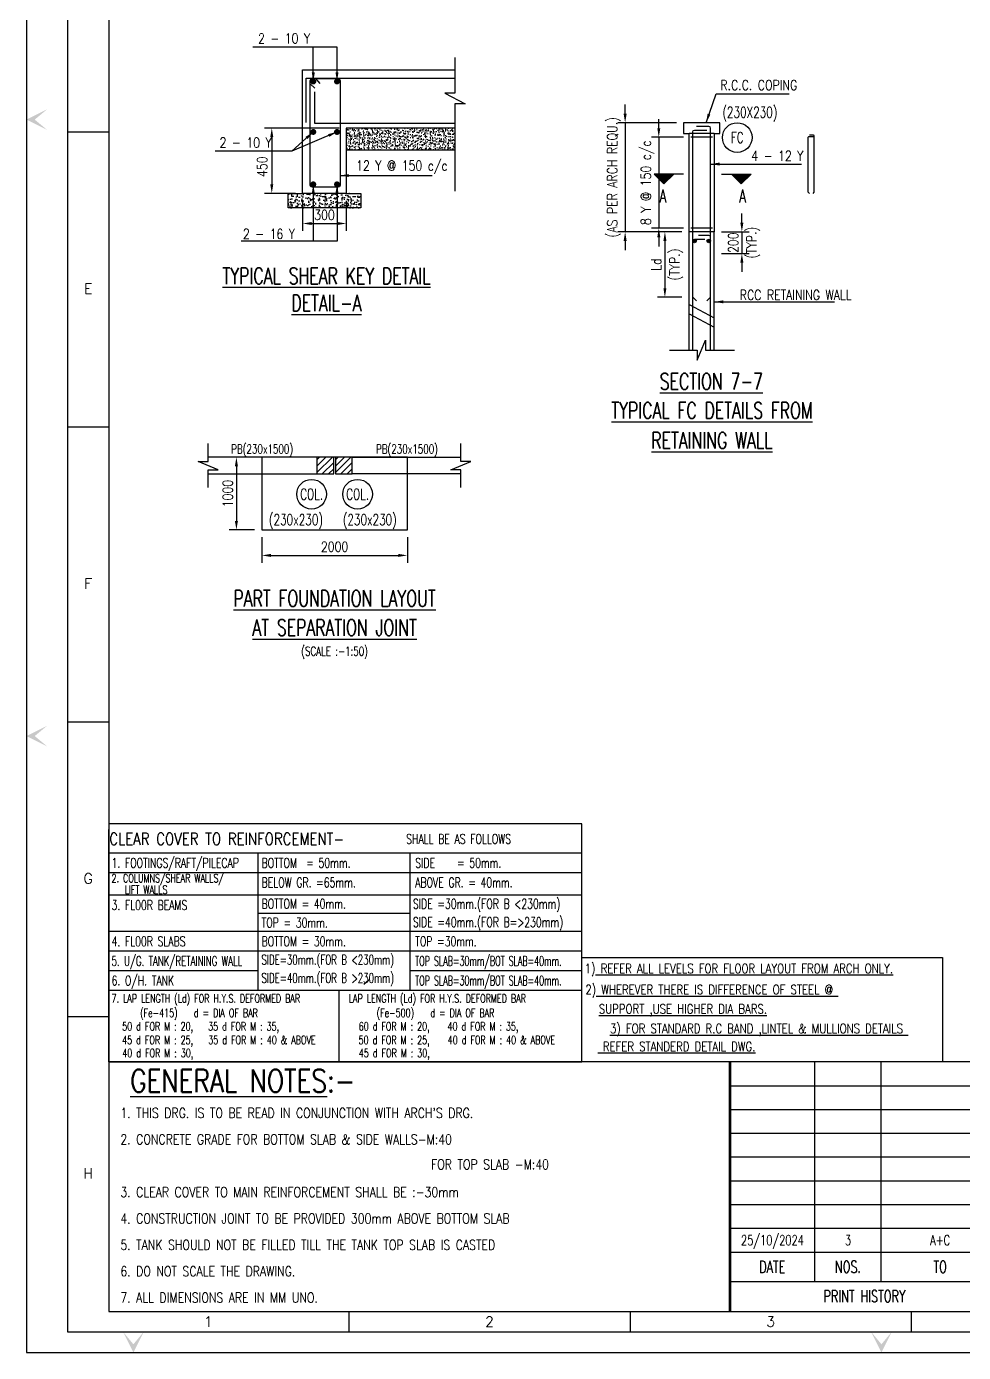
# Model space of a CAD drawing. Extents: x -69352 to 1013721, y -547461 to -186867.
# Drawn here: x 707996 to 733758, y -431240 to -394777 of the extents above; entities that cross this region are included whole.
import ezdxf
from ezdxf.enums import TextEntityAlignment as Align
from ezdxf.lldxf.tags import DXFTag

# ---------------------------------------------------------------- set-up
doc = ezdxf.new("R2010")
doc.units = 0
doc.header["$LTSCALE"] = 500
doc.header["$MEASUREMENT"] = 0
doc.header["$PDMODE"] = 35
doc.header["$PDSIZE"] = -15
doc.linetypes.add('DASHED2', pattern=[0.375, 0.25, -0.125])
doc.layers.get('DEFPOINTS').update_dxf_attribs({"color": 4})
for name, color, linetype in [('DIM1', 5, 'Continuous'), ('note t', 2, 'Continuous'), ('notes', 1, 'Continuous'), ('PCC', 7, 'Continuous'), ('PNA', 10, 'Continuous'), ('S-BEAM NO', 3, 'Continuous'), ('S-BEAM OUTER', 4, 'Continuous'), ('S-BRECK LINE', 8, 'Continuous'), ('S-COLUMN', 1, 'Continuous'), ('S-COLUMN CIRCLE', 9, 'Continuous'), ('S-COLUMN HATCH', 8, 'Continuous'), ('S-COLUMN NO', 2, 'Continuous'), ('S-COLUMN SIZES', 2, 'Continuous'), ('S-CONCRET LINE', 4, 'Continuous'), ('S-DIM-1', 5, 'Continuous'), ('S-FOOTING', 4, 'Continuous'), ('S-REINFORCEMENT', 6, 'Continuous'), ('S-RETAINING WALL', 6, 'Continuous'), ('S-SECTION MARK', 1, 'Continuous'), ('S-STIRUPS)', 3, 'Continuous'), ('S-TEXT', 2, 'Continuous'), ('S-TEXT-1', 4, 'Continuous'), ('S-TEXT-1 @ 1', 4, 'Continuous'), ('S-TITIL', 6, 'Continuous'), ('SHEET', 7, 'Continuous'), ('ST', 6, 'Continuous'), ('TEXT', 4, 'Continuous'), ('TEXT (SHEET)', 4, 'Continuous'), ('TEXT1', 2, 'Continuous'), ('TITLE', 4, 'Continuous')]:
    doc.layers.add(name, color=color, linetype=linetype)
doc.layers.add('RIDE-PROFILE', color=8, linetype='Continuous', lineweight=25)
doc.layers.add('S-CONCRETE', color=4, linetype='Continuous', lineweight=25)
doc.styles.add('D', font='simplex.shx', dxfattribs={"height": 200})
doc.styles.add('ROMANS', font='simplex.shx', dxfattribs={"width": 0.8, "height": 275})
tags = doc.linetypes.add('HIDDEN', pattern=[0.375, 0.25, -0.125]).pattern_tags.tags
tags[6:7] = [DXFTag(74, 4), DXFTag(75, 0), DXFTag(340, '0'), DXFTag(46, 1.0), DXFTag(50, 0.0), DXFTag(44, 0.0), DXFTag(45, 0.0)]
tags[4:5] = [DXFTag(74, 4), DXFTag(75, 0), DXFTag(340, '0'), DXFTag(46, 1.0), DXFTag(50, 0.0), DXFTag(44, 0.0), DXFTag(45, 0.0)]
doc.dimstyles.new('dim100', dxfattribs={"dimtxt": 250, "dimasz": 250, "dimexe": 200, "dimexo": 200, "dimgap": 100, "dimtad": 1, "dimdec": 0, "dimzin": 0, "dimdsep": 46, "dimtxsty": 'ROMANS', "dimcen": 0, "dimclrd": 5, "dimclre": 5, "dimclrt": 4, "dimadec": 0, "dimazin": 0, "dimtfac": 1, "dimtdec": 0, "dimtix": 1, "dimtofl": 0, "dimtmove": 2, "dimatfit": 3, "dimfxl": 0, "dimtolj": 1, "dimtzin": 0, "dimlwd": -1, "dimlwe": -1, "dimarcsym": 0})
doc.dimstyles.new('dim25', dxfattribs={"dimtxt": 250, "dimasz": 250, "dimexe": 200, "dimexo": 200, "dimgap": 100, "dimtad": 1, "dimdec": 0, "dimlfac": 0.25, "dimzin": 0, "dimdsep": 46, "dimtxsty": 'ROMANS', "dimcen": 0, "dimclrd": 5, "dimclre": 5, "dimclrt": 4, "dimadec": 0, "dimazin": 0, "dimtfac": 1, "dimtdec": 0, "dimtix": 1, "dimtofl": 0, "dimtmove": 2, "dimatfit": 3, "dimfxl": 0, "dimtolj": 1, "dimtzin": 0, "dimlwd": -1, "dimlwe": -1, "dimarcsym": 0})
doc.dimstyles.new('dim33.33', dxfattribs={"dimtxt": 250, "dimasz": 250, "dimexe": 200, "dimexo": 200, "dimgap": 100, "dimtad": 1, "dimdec": 0, "dimlfac": 0.333331, "dimzin": 0, "dimdsep": 46, "dimtxsty": 'ROMANS', "dimcen": 0, "dimclrd": 5, "dimclre": 5, "dimclrt": 4, "dimadec": 0, "dimazin": 0, "dimtfac": 1, "dimtdec": 0, "dimtix": 1, "dimtofl": 0, "dimtmove": 2, "dimatfit": 3, "dimfxl": 0, "dimtolj": 1, "dimtzin": 0, "dimlwd": -1, "dimlwe": -1, "dimarcsym": 0})
doc.dimstyles.new('dim50', dxfattribs={"dimtxt": 250, "dimasz": 250, "dimexe": 200, "dimexo": 200, "dimgap": 100, "dimtad": 1, "dimdec": 0, "dimlfac": 0.5, "dimzin": 0, "dimdsep": 46, "dimtxsty": 'ROMANS', "dimcen": 0, "dimclrd": 5, "dimclre": 5, "dimclrt": 4, "dimadec": 0, "dimazin": 0, "dimtfac": 1, "dimtdec": 0, "dimtix": 1, "dimtofl": 0, "dimtmove": 2, "dimatfit": 3, "dimfxl": 0, "dimtolj": 1, "dimtzin": 0, "dimlwd": -1, "dimlwe": -1, "dimarcsym": 0})

# ---------------------------------------------------------------- blocks, each defined once
blk = doc.blocks.new('FOLDER')
at = {"layer": 'PNA'}
for points in [[(-1250, 2500), (0, 0), (0, 1000)], [(1250, 2500), (0, 0), (0, 1000)]]:
    blk.add_solid(points, dxfattribs=at)
blk = doc.blocks.new('zw$C05B')
at = {"color": 1}
for p, q in [((81765, 6957), (1968, 6957)), ((16829, 2405), (43026, 2405)), ((16829, 1697), (43026, 1697))]:
    blk.add_line(p, q, dxfattribs=at)
for p, q in [((18873, 1697), (18873, 6957)), ((20456, 1697), (20456, 6957))]:
    blk.add_line(p, q)
at = {"color": 5, "linetype": 'ByBlock', "lineweight": -2}
for p, q in [((16841, 6388), (43026, 6388)), ((16841, 5819), (43026, 5819)), ((16841, 5250), (43026, 5250)), ((16841, 4681), (43026, 4681)), ((16841, 4112), (43026, 4112)), ((16841, 3543), (43026, 3543)), ((16841, 2974), (43026, 2974))]:
    blk.add_line(p, q, dxfattribs=at)
at = {"flags": 128}
blk.add_lwpolyline([(0, 0), (82749, 0), (82749, 58210), (0, 58210)], close=True, dxfattribs=at)
at = {"color": 1, "const_width": 56.6}
blk.add_lwpolyline([(16841, 997), (16841, 6957)], dxfattribs=at)
at = {"layer": 'PNA'}
for p, q in [((984, 29223), (1968, 29223)), ((984, 22163), (1968, 22163)), ((984, 15103), (1968, 15103)), ((984, 8044), (1968, 8044)), ((7716, 984), (7716, 492)), ((14447, 984), (14447, 492)), ((21179, 984), (21179, 492))]:
    blk.add_line(p, q, dxfattribs=at)
at = {"layer": 'PNA', "color": 1}
for points in [[(984, 492), (82257, 492), (82257, 57718), (984, 57718)], [(1968, 984), (81765, 984), (81765, 57226), (1968, 57226)]]:
    blk.add_lwpolyline(points, close=True, dxfattribs=at)
at = {"layer": 'PNA', "xscale": 0.1967862005670764, "yscale": 0.1967862005670764, "zscale": 0.1967862005670764, "rotation": 270}
for p in [(0, 29518), (0, 14759)]:
    blk.add_blockref('FOLDER', p, dxfattribs=at)
at = {"layer": 'PNA', "xscale": 0.1967862009743818, "yscale": 0.1967862009743818, "zscale": 0.1967862009743818}
for p in [(2558, 0), (20466, 0)]:
    blk.add_blockref('FOLDER', p, dxfattribs=at)
at = {"layer": 'PNA', "style": 'ROMANS'}
for s, p in [('E', (1476, 25470)), ('F', (1476, 18410)), ('G', (1476, 11350)), ('H', (1476, 4291)), ('1', (4351, 738)), ('2', (11082, 738)), ('3', (17814, 738))]:
    blk.add_text(s, height=246, dxfattribs=at).set_placement(p, align=Align.MIDDLE)
at = {"layer": 'TEXT (SHEET)', "color": 4, "style": 'ROMANS', "width": 0.7}
for s, height, p in [('DATE', 283.1, (17851, 2051)), ('NOS.', 283.1, (19664, 2051)), ('TO', 283.1, (21871, 2051)), ('PRINT HISTORY', 283.06, (20058, 1347))]:
    blk.add_text(s, height=height, dxfattribs=at).set_placement(p, align=Align.MIDDLE_CENTER)
blk = doc.blocks.new('*D900')
at = {"layer": 'DEFPOINTS', "color": 0}
for p in [(715588, -399368), (716788, -399368), (716788, -400194)]:
    blk.add_point(p, dxfattribs=at)
at = {"layer": 'S-DIM-1', "color": 5, "ltscale": 0.3}
for p, q in [((715588, -399568), (715588, -400394)), ((716788, -399568), (716788, -400394)), ((715838, -400194), (716538, -400194))]:
    blk.add_line(p, q, dxfattribs=at)
at = {"layer": 'S-DIM-1', "color": 5}
for points in [[(715838, -400153), (715838, -400236), (715588, -400194)], [(716538, -400236), (716538, -400153), (716788, -400194)]]:
    blk.add_solid(points, dxfattribs=at)
at = {"layer": 'S-DIM-1', "color": 4, "insert": (716188, -399957), "char_height": 275, "attachment_point": 5, "style": 'ROMANS'}
blk.add_mtext('\\A1;300', dxfattribs=at)
blk = doc.blocks.new('*D901')
at = {"layer": 'DEFPOINTS', "color": 0}
for p in [(716788, -397569), (714739, -399368), (715588, -399368)]:
    blk.add_point(p, dxfattribs=at)
at = {"layer": 'S-DIM-1', "color": 5, "ltscale": 0.3}
for p, q in [((716588, -397569), (714539, -397569)), ((714739, -397819), (714739, -399118)), ((715388, -399368), (714539, -399368))]:
    blk.add_line(p, q, dxfattribs=at)
at = {"layer": 'S-DIM-1', "color": 5}
for points in [[(714781, -397819), (714698, -397819), (714739, -397569)], [(714698, -399118), (714781, -399118), (714739, -399368)]]:
    blk.add_solid(points, dxfattribs=at)
at = {"layer": 'S-DIM-1', "color": 4, "insert": (714475, -398634), "char_height": 275, "attachment_point": 5, "rotation": 90, "style": 'ROMANS'}
blk.add_mtext('\\A1;450', dxfattribs=at)
blk = doc.blocks.new('*D919')
at = {"layer": 'DEFPOINTS', "color": 0}
for p in [(714467, -406621), (713767, -408621), (714467, -408621)]:
    blk.add_point(p, dxfattribs=at)
at = {"layer": 'S-DIM-1', "color": 5}
for p, q in [((714267, -406621), (713567, -406621)), ((713767, -406871), (713767, -408371)), ((714267, -408621), (713567, -408621))]:
    blk.add_line(p, q, dxfattribs=at)
for points in [[(713809, -406871), (713725, -406871), (713767, -406621)], [(713725, -408371), (713809, -408371), (713767, -408621)]]:
    blk.add_solid(points, dxfattribs=at)
at = {"layer": 'S-DIM-1', "color": 4, "insert": (713529, -407621), "char_height": 275, "attachment_point": 5, "rotation": 90, "style": 'ROMANS'}
blk.add_mtext('\\A1;1000', dxfattribs=at)
blk = doc.blocks.new('*D920')
at = {"layer": 'DEFPOINTS', "color": 0}
for p in [(714467, -408621), (718467, -408621), (718467, -409321)]:
    blk.add_point(p, dxfattribs=at)
at = {"layer": 'S-DIM-1', "color": 5}
for p, q in [((714467, -408821), (714467, -409521)), ((718467, -408821), (718467, -409521)), ((714717, -409321), (718217, -409321))]:
    blk.add_line(p, q, dxfattribs=at)
for points in [[(714717, -409279), (714717, -409363), (714467, -409321)], [(718217, -409363), (718217, -409279), (718467, -409321)]]:
    blk.add_solid(points, dxfattribs=at)
at = {"layer": 'S-DIM-1', "color": 4, "insert": (716467, -409084), "char_height": 275, "attachment_point": 5, "style": 'ROMANS'}
blk.add_mtext('\\A1;2000', dxfattribs=at)
blk = doc.blocks.new('*D921')
at = {"layer": 'DEFPOINTS', "color": 0}
for p in [(726064, -397423), (724455, -400423), (726214, -400423)]:
    blk.add_point(p, dxfattribs=at)
at = {"layer": 'S-DIM-1', "color": 5, "lineweight": -3}
for p, q in [((724455, -397173), (724455, -396923)), ((724455, -397423), (724455, -400423)), ((724455, -400673), (724455, -400923))]:
    blk.add_line(p, q, dxfattribs=at)
at = {"layer": 'S-DIM-1', "color": 5}
for p, q in [((725864, -397423), (724255, -397423)), ((726014, -400423), (724255, -400423))]:
    blk.add_line(p, q, dxfattribs=at)
for points in [[(724413, -397173), (724497, -397173), (724455, -397423)], [(724497, -400673), (724413, -400673), (724455, -400423)]]:
    blk.add_solid(points, dxfattribs=at)
at = {"layer": 'S-DIM-1', "color": 4, "insert": (724145, -398923), "char_height": 275, "attachment_point": 5, "rotation": 90, "style": 'ROMANS'}
blk.add_mtext('\\A1;(AS PER ARCH REQU.)', dxfattribs=at)
blk = doc.blocks.new('*D922')
at = {"layer": 'DEFPOINTS', "color": 0}
for p in [(726264, -397823), (725380, -400323), (726264, -400323)]:
    blk.add_point(p, dxfattribs=at)
at = {"layer": 'S-DIM-1', "color": 5, "lineweight": -3}
for p, q in [((725380, -397573), (725380, -397323)), ((725380, -397823), (725380, -400323)), ((725380, -400573), (725380, -400823))]:
    blk.add_line(p, q, dxfattribs=at)
at = {"layer": 'S-DIM-1', "color": 5}
for p, q in [((726064, -397823), (725180, -397823)), ((726064, -400323), (725180, -400323))]:
    blk.add_line(p, q, dxfattribs=at)
for points in [[(725339, -397573), (725422, -397573), (725380, -397823)], [(725422, -400573), (725339, -400573), (725380, -400323)]]:
    blk.add_solid(points, dxfattribs=at)
at = {"layer": 'S-DIM-1', "color": 4, "insert": (725071, -399073), "char_height": 275, "attachment_point": 5, "rotation": 90, "style": 'ROMANS'}
blk.add_mtext('\\A1;8 Y @ 150 c/c', dxfattribs=at)
blk = doc.blocks.new('*D923')
at = {"layer": 'DEFPOINTS', "color": 0}
for p in [(726904, -400423), (726904, -401023), (727664, -401023)]:
    blk.add_point(p, dxfattribs=at)
at = {"layer": 'S-DIM-1', "color": 5, "lineweight": -3}
for p, q in [((727664, -400173), (727664, -399923)), ((727664, -400423), (727664, -401023)), ((727664, -401273), (727664, -401523))]:
    blk.add_line(p, q, dxfattribs=at)
at = {"layer": 'S-DIM-1', "color": 5}
for p, q in [((727104, -400423), (727864, -400423)), ((727104, -401023), (727864, -401023))]:
    blk.add_line(p, q, dxfattribs=at)
for points in [[(727622, -400173), (727706, -400173), (727664, -400423)], [(727706, -401273), (727622, -401273), (727664, -401023)]]:
    blk.add_solid(points, dxfattribs=at)
at = {"layer": 'S-DIM-1', "color": 4, "char_height": 275, "attachment_point": 5, "rotation": 90, "style": 'ROMANS'}
for s, insert in [('(TYP.)', (727974, -400723)), ('\\A1;200', (727426, -400723))]:
    blk.add_mtext(s, dxfattribs=dict(at, insert=insert))
blk = doc.blocks.new('*D924')
at = {"layer": 'DEFPOINTS', "color": 0}
for p in [(726214, -400423), (725548, -402223), (726214, -402223)]:
    blk.add_point(p, dxfattribs=at)
at = {"layer": 'S-DIM-1', "color": 5}
for p, q in [((726014, -400423), (725348, -400423)), ((726014, -402223), (725348, -402223))]:
    blk.add_line(p, q, dxfattribs=at)
at = {"layer": 'S-DIM-1', "color": 5, "lineweight": -3}
blk.add_line((725548, -400673), (725548, -401973), dxfattribs=at)
at = {"layer": 'S-DIM-1', "color": 5}
for points in [[(725590, -400673), (725507, -400673), (725548, -400423)], [(725507, -401973), (725590, -401973), (725548, -402223)]]:
    blk.add_solid(points, dxfattribs=at)
at = {"layer": 'S-DIM-1', "color": 4, "char_height": 275, "attachment_point": 5, "rotation": 90, "style": 'ROMANS'}
for s, insert in [('(TYP.)', (725858, -401323)), ('\\A1;Ld', (725311, -401323))]:
    blk.add_mtext(s, dxfattribs=dict(at, insert=insert))

msp = doc.modelspace()

# ---------------------------------------------------------------- hatches: boundary and pattern name
at = {"layer": 'PCC'}
h = msp.add_hatch(dxfattribs=at)
h.set_pattern_fill('AR-CONC', color=8, scale=24, angle=180, style=0)
h.set_pattern_definition([(130, (1001719.6, -490115.57), (-172.142444, -15.06051), [18, -198]), (185, (1001719.6, -490115.57), (33.30032, 180.52611), [14.4, -158.4]), (79.5486, (1001705.26, -490116.83), (-138.84225, 165.46549), [15.29765, -168.27411]), (133.8158, (1001719.6, -490067.57), (-256.13785, -39.72456), [27, -297]), (83.3644, (1001698.26, -490070.89), (-224.31905, 233.78829), [22.94647, -252.41112]), (188.8158, (1001719.6, -490067.57), (-224.31887, 233.78846), [21.6, -237.6]), (159, (1001695.6, -490079.57), (-143.25769, -96.628534), [18, -198]), (214, (1001695.6, -490079.57), (-58.39568, 174.03601), [14.4, -158.4]), (108.5486, (1001683.67, -490087.63), (-201.65343, 77.40732), [15.29765, -168.27411]), (142.5, (1001719.604, -490115.575), (-2.918365, 79.894525), [0, -156.48, 0, -160.8, 0, -159]), (172.5, (1001719.6, -490115.575), (-63.13669, 94.65881), [0, -91.68, 0, -152.88, 0, -60.6]), (212.5, (1001773.124, -490115.575), (-128.117385, -5.413169), [0, -60, 0, -187.2, 0, -248.4]), (222.5, (1001797.12, -490115.57), (-139.96468, 24.025196), [0, -78, 0, -124.32, 0, -176.4])])
h.paths.add_polyline_path([(716787.691, -398168.534), (716787.691, -398168.533), (716787.691, -397568.797), (719772.513, -397568.797), (719772.513, -398168.532)])
h = msp.add_hatch(dxfattribs=at)
h.set_pattern_fill('AR-CONC', color=8, scale=30, angle=180, style=0)
h.set_pattern_definition([(130, (1149033.67, -505977.61), (-215.178055, -18.82564), [22.5, -247.5]), (185, (1149033.67, -505977.61), (41.6254, 225.65764), [18, -198]), (79.5486, (1149015.74, -505979.18), (-173.55281, 206.83186), [19.12206, -210.34263]), (133.8158, (1149033.67, -505917.6), (-320.17231, -49.6557), [33.75, -371.25]), (83.3644, (1149007, -505921.75), (-280.39881, 292.23536), [28.68309, -315.5139]), (188.8158, (1149033.67, -505917.6), (-280.39858, 292.23558), [27, -297]), (159, (1149003.67, -505932.61), (-179.072116, -120.78567), [22.5, -247.5]), (214, (1149003.67, -505932.61), (-72.9946, 217.54501), [18, -198]), (108.5486, (1148988.75, -505942.68), (-252.06679, 96.75915), [19.12206, -210.34263]), (142.5, (1149033.675, -505977.61), (-3.647957, 99.868156), [0, -195.6, 0, -201, 0, -198.75]), (172.5, (1149033.67, -505977.61), (-78.92086, 118.323514), [0, -114.6, 0, -191.1, 0, -75.75]), (212.5, (1149100.575, -505977.61), (-160.146731, -6.766462), [0, -75, 0, -234, 0, -310.5]), (222.5, (1149130.57, -505977.61), (-174.95585, 30.031495), [0, -97.5, 0, -155.4, 0, -220.5])])
h.paths.add_polyline_path([(715187.691, -399767.574), (715187.691, -399367.574), (715587.691, -399367.574), (716787.691, -399367.574), (717187.691, -399367.574), (717187.691, -399767.574), (715587.691, -399767.574)])
at = {"layer": 'S-COLUMN HATCH'}
h = msp.add_hatch(dxfattribs=at)
h.set_pattern_fill('ANSI31', color=256, scale=1000, angle=360, style=0)
h.set_pattern_definition([(45, (-17600803.08, 995963.04), (-88.38834765, 88.38834765), [])])
h.paths.add_polyline_path([(715981.919, -407081.061), (715981.919, -406621.061), (716441.919, -406621.061), (716441.919, -407081.061)])
h = msp.add_hatch(dxfattribs=at)
h.set_pattern_fill('ANSI31', color=256, scale=1000, angle=360, style=0)
h.set_pattern_definition([(45, (-17600293.08, 995963.04), (-88.38834765, 88.38834765), [])])
h.paths.add_polyline_path([(716491.919, -407081.061), (716491.919, -406621.061), (716951.919, -406621.061), (716951.919, -407081.061)])
at = {"layer": 'S-SECTION MARK', "ltscale": 5}
h = msp.add_hatch(dxfattribs=at)
h.set_pattern_fill('ANSI31', color=256, scale=172.406964, angle=180, style=0)
h.set_pattern_definition([(225, (802300.096, -396995.707), (15.2387667, -15.2387667), [])])
h.paths.add_polyline_path([(725522.976, -399101.814), (725251.111, -398834.685), (725794.841, -398834.685)])
h = msp.add_hatch(dxfattribs=at)
h.set_pattern_fill('ANSI31', color=256, scale=172.406964, angle=180, style=0)
h.set_pattern_definition([(225, (802246.1, -396995.707), (15.2387667, -15.2387667), [])])
h.paths.add_polyline_path([(727648.958, -399101.814), (727920.824, -398834.685), (727377.093, -398834.685)])

# ---------------------------------------------------------------- linework, layer by layer
at = {"layer": 'DIM1', "color": 7}
msp.add_line((710256.159, -423249.435), (710256.159, -416859.151), dxfattribs=at)
at = {"layer": 'notes', "color": 4}
msp.add_line((717271.184, -421114.192), (717408.161, -420987.702), dxfattribs=at)
at = {"layer": 'PCC', "color": 8}
for p, q in [((719772.513, -397568.797, -115.357), (716787.691, -397568.797, -115.357)), ((716787.691, -398168.534, -115.357), (719772.513, -398168.532, -115.357))]:
    msp.add_line(p, q, dxfattribs=at)
at = {"layer": 'PCC', "color": 8, "elevation": -115.357}
msp.add_lwpolyline([(716787.691, -399367.574), (717187.691, -399367.574), (717187.691, -399767.574), (715587.691, -399767.574), (715187.691, -399767.574), (715187.691, -399367.574), (715587.691, -399367.574)], dxfattribs=at)
at = {"layer": 'RIDE-PROFILE', "color": 2, "linetype": 'HIDDEN', "ltscale": 1000}
for p, q in [((726213.969, -402423.141, -0.968), (726903.969, -402790.485, -0.968)), ((726213.969, -402678.04, -0.968), (726903.969, -403045.384, -0.968))]:
    msp.add_line(p, q, dxfattribs=at)
at = {"layer": 'S-BEAM OUTER'}
for p, q in [((715981.919, -406621.061), (712994.425, -406621.061)), ((716951.919, -406621.061), (719939.413, -406621.061)), ((712994.425, -407081.061), (715981.919, -407081.061)), ((719939.413, -407081.061), (716951.919, -407081.061))]:
    msp.add_line(p, q, dxfattribs=at)
at = {"layer": 'S-BRECK LINE', "ltscale": 0.3, "elevation": -403.329}
msp.add_lwpolyline([(719772.513, -395626.901), (719772.513, -396606.551), (719501.309, -396606.551), (720058.671, -396902.458), (719772.513, -396902.458), (719772.513, -399301.637)], dxfattribs=at)
at = {"layer": 'S-BRECK LINE', "elevation": -0.168}
msp.add_lwpolyline([(725671.439, -403673.479), (726438.69, -403673.479), (726438.69, -403948.227), (726664.321, -403398.732), (726664.321, -403673.479), (727459.255, -403673.479)], dxfattribs=at)
at = {"layer": 'S-BRECK LINE'}
for points in [[(712994.425, -407456.061), (712994.425, -406963.876), (713269.173, -406963.876), (712719.678, -406738.245), (712994.425, -406738.245), (712994.425, -406246.061)], [(719939.413, -407456.061), (719939.413, -406963.876), (719664.665, -406963.876), (720214.161, -406738.245), (719939.413, -406738.245), (719939.413, -406246.061)]]:
    msp.add_lwpolyline(points, dxfattribs=at)
at = {"layer": 'S-COLUMN', "color": 4}
msp.add_line((726213.969, -400384.137, -0.168), (726213.969, -397723.141, -0.168), dxfattribs=at)
at = {"layer": 'S-COLUMN', "color": 8, "linetype": 'HIDDEN', "ltscale": 750}
msp.add_line((726903.969, -397723.141, -0.168), (726213.969, -397723.141, -0.168), dxfattribs=at)
at = {"layer": 'S-COLUMN', "color": 4, "elevation": -0.168}
for points in [[(726213.969, -400423.141), (726213.969, -397723.141)], [(726903.969, -397723.141), (726903.969, -400423.141)]]:
    msp.add_lwpolyline(points, dxfattribs=at)
at = {"layer": 'S-COLUMN'}
for points in [[(715981.919, -407081.061), (716441.919, -407081.061), (716441.919, -406621.061), (715981.919, -406621.061)], [(716491.919, -407081.061), (716951.919, -407081.061), (716951.919, -406621.061), (716491.919, -406621.061)]]:
    msp.add_lwpolyline(points, close=True, dxfattribs=at)
at = {"layer": 'S-COLUMN CIRCLE'}
for centre in [(727536.494, -397830.666, -0.168), (715834.394, -407638.586), (717099.445, -407638.586)]:
    msp.add_circle(centre, 407.525, dxfattribs=at)
at = {"layer": 'S-CONCRET LINE', "elevation": -0.168}
for points in [[(726063.969, -397423.141), (726063.969, -397723.141), (726213.969, -397723.141)], [(726903.969, -397723.141), (727053.969, -397723.141), (727053.969, -397423.141), (726063.969, -397423.141)]]:
    msp.add_lwpolyline(points, dxfattribs=at)
at = {"layer": 'S-CONCRETE', "lineweight": -2, "ltscale": 20}
msp.add_line((715587.691, -397568.797, -115.357), (715587.691, -395968.797, -115.357), dxfattribs=at)
at = {"layer": 'S-DIM-1'}
msp.add_lwpolyline([(723260.469, -420377.531), (733178.117, -420377.531), (733178.117, -423248.975), (723260.469, -423248.975)], close=True, dxfattribs=at)
at = {"layer": 'S-FOOTING'}
msp.add_lwpolyline([(718466.919, -408621.061), (718466.919, -406621.061), (714466.919, -406621.061), (714466.919, -408621.061)], close=True, dxfattribs=at)
at = {"layer": 'S-REINFORCEMENT', "color": 5, "ltscale": 10, "elevation": -0.168}
for points in [[(726313.969, -402223.141), (726413.969, -402323.141), (726313.969, -402223.141), (726313.969, -397673.141, -0.414213562), (726363.969, -397623.141), (726703.969, -397623.141)], [(726703.969, -402323.141), (726803.969, -402223.141), (726803.969, -397573.141, 0.414213562), (726753.969, -397523.141), (726413.969, -397523.141)], [(729620.469, -399369.004), (729653.802, -399335.67), (729653.802, -397785.67, 0.414213562), (729637.135, -397769.004), (729523.802, -397769.004)], [(729490.469, -399335.67), (729523.802, -399369.004), (729490.469, -399335.67), (729490.469, -397819.004, -0.414213562), (729507.135, -397802.337), (729620.469, -397802.337)], [(726313.969, -403673.479), (726313.969, -400673.141, -0.414213562), (726363.969, -400623.141), (726643.969, -400623.141)], [(726803.969, -403673.479), (726803.969, -400573.141, 0.414213562), (726753.969, -400523.141), (726473.969, -400523.141)]]:
    msp.add_lwpolyline(points, format="xyb", dxfattribs=at)
at = {"layer": 'S-REINFORCEMENT', "color": 5, "ltscale": 10, "const_width": 50, "elevation": -0.168}
for points in [[(726338.969, -400673.141, 1), (726388.969, -400673.141, 1)], [(726728.969, -400673.141, 1), (726778.969, -400673.141, 1)]]:
    msp.add_lwpolyline(points, format="xyb", close=True, dxfattribs=at)
at = {"layer": 'S-REINFORCEMENT', "color": 5, "ltscale": 10}
for centre in [(726363.969, -400673.141, -0.168), (726753.969, -400673.141, -0.168)]:
    msp.add_circle(centre, 50, dxfattribs=at)
at = {"layer": 'S-RETAINING WALL', "color": 4}
msp.add_line((726903.969, -400423.141, -0.168), (726213.969, -400423.141, -0.168), dxfattribs=at)
at = {"layer": 'S-RETAINING WALL', "color": 4, "elevation": -0.168}
for points in [[(726213.969, -403673.479), (726213.969, -400423.141)], [(726903.969, -403673.479), (726903.969, -400423.141)]]:
    msp.add_lwpolyline(points, dxfattribs=at)
at = {"layer": 'S-SECTION MARK'}
for p, q in [((726063.969, -398834.685, -0.168), (725251.111, -398834.685, -0.168)), ((725251.111, -398834.685, -0.168), (725522.976, -399101.814, -0.168)), ((725794.841, -398834.685, -0.168), (725522.976, -399101.814, -0.168)), ((727107.966, -398834.685, -0.168), (727920.824, -398834.685, -0.168)), ((727377.093, -398834.685, -0.168), (727648.958, -399101.814, -0.168)), ((727920.824, -398834.685, -0.168), (727648.958, -399101.814, -0.168))]:
    msp.add_line(p, q, dxfattribs=at)
at = {"layer": 'S-STIRUPS)', "color": 2, "ltscale": 750}
for p, q in [((726853.969, -397823.141, -0.168), (726263.969, -397823.141, -0.168)), ((726853.969, -400323.141, -0.168), (726263.969, -400323.141, -0.168))]:
    msp.add_line(p, q, dxfattribs=at)
at = {"layer": 'S-TEXT-1', "ltscale": 0.3}
msp.add_line((715587.691, -395968.797, -115.357), (719772.513, -395968.797, -403.329), dxfattribs=at)
at = {"layer": 'S-TEXT-1', "ltscale": 0.3, "elevation": -115.357}
msp.add_lwpolyline([(716787.691, -398168.533), (716787.691, -399367.574), (715587.691, -399367.574), (715587.691, -397568.797)], dxfattribs=at)
at = {"layer": 'S-TEXT-1', "color": 8, "linetype": 'DASHED2', "ltscale": 0.1, "elevation": -115.357}
msp.add_lwpolyline([(716787.691, -397568.797), (716787.691, -397568.797), (716787.691, -398168.534)], dxfattribs=at)
at = {"layer": 'ST', "color": 6}
for points, elevation in [([(715689.285, -397413.547), (715689.285, -396194.884), (719772.513, -396194.884)], -230.545), ([(715937.384, -396209.295), (716056.166, -396344.959)], -115.357), ([(715798.933, -396351.211), (715920.192, -396468.43)], -115.357), ([(715918.398, -396572.402), (715918.398, -397433.316), (719772.513, -397433.319)], -115.357)]:
    msp.add_lwpolyline(points, dxfattribs=dict(at, elevation=elevation))
at = {"layer": 'ST', "color": 6, "elevation": -115.357}
msp.add_lwpolyline([(715848.933, -396209.295), (716566.017, -396209.295, -0.414213562), (716616.017, -396259.295), (716616.017, -399147.702, -0.414213562), (716566.017, -399197.702), (715848.933, -399197.702, -0.414213562), (715798.933, -399147.702), (715798.933, -396259.295, -0.414213562)], format="xyb", close=True, dxfattribs=at)
at = {"layer": 'ST', "const_width": 81.167, "elevation": -230.545}
for points in [[(715921.244, -396287.688, 1), (715840.18, -396291.765, 1)], [(716492.095, -396287.688, -1), (716573.159, -396291.765, -1)], [(715921.244, -397679.344, -1), (715840.18, -397675.266, -1)], [(716492.095, -397679.344, 1), (716573.159, -397675.266, 1)], [(715921.244, -399119.309, -1), (715840.18, -399115.231, -1)], [(716492.095, -399119.309, 1), (716573.159, -399115.231, 1)]]:
    msp.add_lwpolyline(points, format="xyb", close=True, dxfattribs=at)
at = {"layer": 'TEXT1', "color": 5}
for p, q in [((723260.469, -418046.411), (710256.159, -418046.411)), ((723260.469, -418667.841), (710256.159, -418667.841)), ((723260.469, -418667.841), (710256.159, -418667.841)), ((718546.479, -419166.217), (714360.625, -419166.217)), ((723260.469, -419664.594), (710256.159, -419664.594)), ((723260.469, -420203.988), (710256.159, -420203.988)), ((723260.469, -420203.988), (710256.159, -420203.988)), ((714360.625, -420743.382), (710256.159, -420743.382)), ((723260.469, -420743.382), (718546.479, -420743.382)), ((723260.469, -421282.777), (710256.159, -421282.777))]:
    msp.add_line(p, q, dxfattribs=at)
at = {"layer": 'TITLE', "color": 0}
for p, q in [((723260.469, -417507.016), (710256.159, -417507.016)), ((714360.625, -421282.777), (714360.625, -417507.016)), ((718546.479, -421282.777), (718546.479, -417507.016)), ((716590.32, -423249.205), (716590.32, -421282.777))]:
    msp.add_line(p, q, dxfattribs=at)
msp.add_lwpolyline([(723260.469, -416706.986), (710256.159, -416706.986), (710256.159, -423248.975), (723260.469, -423248.975)], close=True, dxfattribs=at)

# ---------------------------------------------------------------- block references
at = {"layer": 'SHEET', "xscale": 1.148535329229629, "yscale": 1.148535329229629, "zscale": 1.148535329229629}
msp.add_blockref('zw$C05B', (707996, -431239.516), dxfattribs=at)

# ---------------------------------------------------------------- texts
at = {"layer": 'note t', "style": 'D', "width": 0.8}
msp.add_text(' CLEAR COVER TO REINFORCEMENT- ', height=335.77534, dxfattribs=at).set_placement((710088.607, -417283.798))
at = {"layer": 'notes', "color": 4, "style": 'ROMANS', "width": 0.7}
for s, height, p in [('SHALL BE AS FOLLOWS', 267.09402, (718433.691, -417251.273)), ('50 d FOR M : 20,', 228.93773, (710626.64, -422385.905, -173055.925)), ('35 d FOR M : 35,', 228.93773, (712989.827, -422387.836, -173055.925)), ('60 d FOR M : 20,', 228.93773, (717128.794, -422385.905, -173055.925)), ('40 d FOR M : 35,', 228.93773, (719571.504, -422387.836, -173055.925)), ('45 d FOR M : 25,', 228.93773, (710625.506, -422760.984, -173055.925)), ('35 d FOR M : 40 & ABOVE', 228.93773, (712994.35, -422758.767, -173055.925)), ('50 d FOR M : 25,', 228.93773, (717127.661, -422760.984, -173055.925)), ('40 d FOR M : 40 & ABOVE', 228.93773, (719576.027, -422758.767, -173055.925)), ('40 d FOR M : 30,', 228.93773, (710630.304, -423118.989, -173055.925)), ('45 d FOR M : 30,', 228.93773, (717132.459, -423118.989, -173055.925))]:
    msp.add_text(s, height=height, dxfattribs=at).set_placement(p)
at = {"layer": 'notes', "color": 4, "style": 'ROMANS'}
for s, height, width, p in [('1. FOOTINGS/RAFT/PILECAP', 267.09402, 0.7, (710333.751, -417776.713)), ('BOTTOM  = 50mm.', 267.09402, 0.7, (714461.251, -417776.713)), ('SIDE    = 50mm.', 267.09402, 0.7, (718683.965, -417776.713)), ('2. COLUMNS/SHEAR WALLS/', 228.93773, 0.7, (710333.751, -418197.06)), ('BELOW GR. =65mm.', 267.09402, 0.7, (714461.251, -418316.108)), ('ABOVE GR. = 40mm.', 267.09402, 0.7, (718683.965, -418316.108)), ('LIFT WALLS', 228.9377, 0.7, (710695.473, -418514.52)), ('3. FL00R BEAMS ', 267.09402, 0.7, (710333.751, -418937.538)), ('BOTTOM = 40mm.', 267.09402, 0.7, (714461.251, -418901.48)), ('SIDE =30mm.(FOR B <230mm)', 267.09402, 0.7, (718619.756, -418902.816)), ('TOP = 30mm.', 267.09402, 0.7, (714461.251, -419419.507)), ('SIDE =40mm.(FOR B=>230mm)', 267.09402, 0.7, (718619.756, -419406.343)), ('4. FL00R SLABS ', 267.09402, 0.7, (710333.751, -419934.291)), ('BOTTOM = 30mm.', 267.09402, 0.7, (714461.251, -419934.291)), ('TOP =30mm.', 267.094, 0.7, (718683.965, -419934.291)), ('5. U/G. TANK/RETAINING WALL', 267.09402, 0.65, (710333.751, -420473.685)), ('SIDE=30mm.(FOR B <230mm)', 267.09402, 0.65, (714454.765, -420438.963)), ('TOP SLAB=30mm/BOT SLAB=40mm.', 267.09402, 0.6, (718683.965, -420473.685)), ('SIDE=40mm.(FOR B >230mm)', 267.09402, 0.65, (714454.765, -420942.49)), ('6. O/H. TANK', 267.09402, 0.7, (710333.751, -421013.08)), ('TOP SLAB=30mm/BOT SLAB=40mm.', 267.09402, 0.6, (718683.965, -421013.08)), ('7. LAP LENGTH (Ld) FOR H.Y.S. DEFORMED BAR', 228.93773, 0.7, (710333.751, -421504.779)), ('LAP LENGTH (Ld) FOR H.Y.S. DEFORMED BAR', 228.93773, 0.7, (716857.562, -421504.779)), ('(Fe-415)   d = DIA OF BAR', 228.93773, 0.7, (711120.076, -421901.604)), ('(Fe-500)   d = DIA OF BAR', 228.93773, 0.7, (717622.231, -421901.604))]:
    msp.add_text(s, height=height, dxfattribs=dict(at, width=width)).set_placement(p, align=Align.MIDDLE_LEFT)
at = {"layer": 'S-BEAM NO', "style": 'ROMANS', "width": 0.7}
for p in [(714475.672, -406396.061), (718458.166, -406396.061)]:
    msp.add_text('PB(230x1500)', height=250, dxfattribs=at).set_placement(p, align=Align.MIDDLE_CENTER)
at = {"layer": 'S-COLUMN NO', "style": 'ROMANS', "width": 0.7}
for s, p in [('FC', (727536.494, -397830.666, -0.168)), ('COL.', (715834.394, -407638.586)), ('COL.', (717099.445, -407638.586))]:
    msp.add_text(s, height=300, dxfattribs=at).set_placement(p, align=Align.MIDDLE)
at = {"layer": 'S-COLUMN SIZES', "style": 'ROMANS', "width": 0.7}
for s, p in [('(230X230)', (727128.969, -397135.809, -0.168)), ('(230x230)', (714661.919, -408338.586)), ('(230x230)', (716691.919, -408338.586))]:
    msp.add_text(s, height=300, dxfattribs=at).set_placement(p, align=Align.MIDDLE_LEFT)
at = {"layer": 'S-SECTION MARK', "style": 'ROMANS', "width": 0.7}
for p in [(725490.033, -399437.945, -0.168), (727681.902, -399437.945, -0.168)]:
    msp.add_text('A', height=350, dxfattribs=at).set_placement(p, align=Align.MIDDLE)
at = {"layer": 'S-TEXT', "style": 'ROMANS', "width": 0.7}
msp.add_text('(SCALE :-1:50)', height=250, dxfattribs=at).set_placement((716466.919, -411955.678), align=Align.MIDDLE_CENTER)
at = {"layer": 'S-TEXT-1 @ 1', "style": 'ROMANS', "width": 0.8}
for s, p in [('2 - 10 Y', (714360.872, -395104.218, -230.545)), ('R.C.C. COPING', (727074.469, -396388.887, -0.168)), ('2 - 10 Y', (713303.962, -397969.284, -230.545)), ('4 - 12 Y', (727923.303, -398334.185, -0.168)), ('2 - 16 Y', (713944.647, -400480.31, -230.545)), ('RCC RETAINING WALL', (727607.27, -402159.452, -0.168))]:
    msp.add_text(s, height=275, dxfattribs=at).set_placement(p, align=Align.MIDDLE_LEFT)
msp.add_text('12 Y @ 150 c/c', height=275, dxfattribs=at).set_placement((718316.617, -398739.265, -230.545), align=Align.CENTER)
at = {"layer": 'S-TEXT-1 @ 1', "linetype": 'Continuous', "style": 'ROMANS', "width": 0.8}
for s, p in [("1. THIS DRG. IS TO BE READ IN CONJUNCTION WITH ARCH'S DRG.", (710576.821, -424653.422)), ('2. CONCRETE GRADE FOR BOTTOM SLAB & SIDE WALLS-M:40', (710576.821, -425378.884)), ('FOR TOP SLAB -M:40', (719118.743, -426067.139)), ('3. CLEAR COVER TO MAIN REINFORCEMENT SHALL BE :-30mm', (710576.821, -426829.809)), ('4. CONSTRUCTION JOINT TO BE PROVIDED 300mm ABOVE BOTTOM SLAB', (710576.821, -427555.272)), ('5. TANK SHOULD NOT BE FILLED TILL THE TANK TOP SLAB IS CASTED', (710576.821, -428280.734)), ('6. DO NOT SCALE THE DRAWING.', (710576.821, -429006.196)), ('7. ALL DIMENSIONS ARE IN MM UNO. ', (710576.821, -429731.659))]:
    msp.add_text(s, height=275, dxfattribs=at).set_placement(p, align=Align.MIDDLE_LEFT)
at = {"layer": 'S-TITIL', "color": 6, "style": 'ROMANS', "width": 0.7}
for s, p in [('%%UTYPICAL SHEAR KEY DETAIL', (716244.809, -401633.85, -0.168)), ('%%UDETAIL-A', (716244.809, -402381.753, -0.168))]:
    msp.add_text(s, height=450, dxfattribs=at).set_placement(p, align=Align.MIDDLE)
for s, p in [('%%USECTION 7-7', (726827.037, -404536.611, -0.168)), ('%%UTYPICAL FC DETAILS FROM', (726843.037, -405335.611, -0.168)), ('%%URETAINING WALL', (726843.037, -406159.842, -0.168))]:
    msp.add_text(s, height=450, dxfattribs=at).set_placement(p, align=Align.MIDDLE_CENTER)
at = {"layer": 'S-TITIL', "style": 'ROMANS', "width": 0.7}
for s, p in [('%%UPART FOUNDATION LAYOUT', (716466.919, -410505.678)), ('%%UAT SEPARATION JOINT', (716466.919, -411305.678))]:
    msp.add_text(s, height=450, dxfattribs=at).set_placement(p, align=Align.MIDDLE_CENTER)
at = {"layer": 'S-TITIL', "style": 'ROMANS', "width": 0.8}
msp.add_text('%%UGENERAL NOTES%%U:-', height=626.14043, dxfattribs=at).set_placement((710848.383, -423766.482, -130.346), align=Align.MIDDLE_LEFT)
at = {"layer": 'TEXT', "color": 2, "style": 'ROMANS', "width": 0.7}
for s, height, p in [('25/10/2024', 282.4471, (728504.902, -428150.948)), ('3', 282.447, (730580.988, -428150.948)), ('A+C', 282.4471, (733115.722, -428150.948))]:
    msp.add_text(s, height=height, dxfattribs=at).set_placement(p, align=Align.MIDDLE_CENTER)
at = {"layer": 'TITLE', "color": 2, "style": 'ROMANS', "width": 0.8}
for s, p in [('1)%%U REFER ALL LEVELS FOR FLOOR LAYOUT FROM ARCH ONLY.', (723343.185, -420679.623)), ('2)%%u WHEREVER THERE IS DIFFERENCE OF STEEL @ ', (723362.148, -421261.744)), ('   %%USUPPORT ,USE HIGHER DIA BARS.', (723310.604, -421791.017)), ('%%U REFER STANDERD DETAIL DWG.', (723701.753, -422825.389))]:
    msp.add_text(s, height=255.44779, dxfattribs=at).set_placement(p, align=Align.MIDDLE_LEFT)
msp.add_text('%%U3) FOR STANDARD R.C BAND ,LINTEL & MULLIONS DETAILS ', height=255.44779, dxfattribs=at).set_placement((728137.418, -422331.306), align=Align.MIDDLE_CENTER)

# ---------------------------------------------------------------- dimensions: what is measured, and where the dimension line sits
at = {"layer": 'S-DIM-1'}
for base, p1, p2, text, override, picture, middle in [((724454.966, -400423.141, -0.168), (726063.969, -397423.141, -0.168), (726213.969, -400423.141, -0.168), '(AS PER ARCH REQU.)', {"dimtofl": 1, "dimtmove": 0, "dimlwd": 65533}, '*D921', (724145.442, -398923.141, -0.168)), ((725380.466, -400323.141, -0.168), (726263.969, -397823.141, -0.168), (726263.969, -400323.141, -0.168), '8 Y @ 150 c/c', {"dimtofl": 1, "dimtmove": 0, "dimlwd": 65533}, '*D922', (725070.942, -399073.141, -0.168)), ((727663.982, -401023.141, 1.086), (726903.969, -400423.141, -0.168), (726903.969, -401023.141, -0.168), '<>\\X(TYP.)', {"dimtofl": 1, "dimtmove": 0, "dimlwd": 65533}, '*D923', (727663.982, -400723.141, 1.086)), ((725548.394, -402223.141, -0.168), (726213.969, -400423.141, -0.168), (726213.969, -402223.141, -0.168), 'Ld\\X(TYP.)', {"dimtxt": 250, "dimasz": 250, "dimtofl": 1, "dimtmove": 0, "dimlwd": 65533}, '*D924', (725548.394, -401323.141, -0.168))]:
    dim = msp.add_linear_dim(base=base, p1=p1, p2=p2, angle=90, text=text, dimstyle='dim33.33', override=override, dxfattribs=at)
    dim.commit()
    dim.dimension.update_dxf_attribs({"geometry": picture, "text_midpoint": middle})
at = {"layer": 'S-DIM-1', "ltscale": 0.3}
dim = msp.add_linear_dim(base=(714739.362, -399367.574, -403.329), p1=(716787.691, -397568.797, -115.357), p2=(715587.691, -399367.574, -115.357), angle=90, dimstyle='dim25', dxfattribs=at)
dim.commit()
dim.dimension.update_dxf_attribs({"geometry": '*D901', "text_midpoint": (714475.266, -398634.26, -403.329), "dimtype": 160})
dim = msp.add_linear_dim(base=(716787.691, -400194.36, -403.329), p1=(715587.691, -399367.574, -115.357), p2=(716787.691, -399367.574, -115.357), angle=180, dimstyle='dim25', dxfattribs=at)
dim.commit()
dim.dimension.update_dxf_attribs({"geometry": '*D900', "text_midpoint": (716187.691, -399956.86, -403.329)})
at = {"layer": 'S-DIM-1'}
dim = msp.add_linear_dim(base=(713766.919, -408621.061), p1=(714466.919, -406621.061), p2=(714466.919, -408621.061), angle=90, dimstyle='dim50', dxfattribs=at)
dim.commit()
dim.dimension.update_dxf_attribs({"geometry": '*D919', "text_midpoint": (713529.419, -407621.061)})
dim = msp.add_linear_dim(base=(718466.919, -409321.061), p1=(714466.919, -408621.061), p2=(718466.919, -408621.061), angle=180, dimstyle='dim50', override={"dimtmove": 0}, dxfattribs=at)
dim.commit()
dim.dimension.update_dxf_attribs({"geometry": '*D920', "text_midpoint": (716466.919, -409321.061), "dimtype": 160})

# ---------------------------------------------------------------- leaders
at = {"color": 1}
for points in [[(715880.712, -396289.727, -230.545), (715880.712, -395342.515, -230.545), (714218.902, -395342.515, -230.545)], [(716532.627, -396289.727, -230.545), (716532.627, -395342.515, -230.545), (715313.844, -395342.515, -230.545)], [(715880.712, -397677.305, -230.545), (715291.792, -398202.296, -230.545), (713180.391, -398202.296, -230.545)], [(716532.627, -397677.305, -230.545), (715291.792, -398202.296, -230.545), (713251.091, -398202.296, -230.545)], [(715880.712, -399117.27, -230.545), (715880.712, -400679.335, -230.545), (713893.171, -400679.335, -230.545)], [(716532.627, -399117.27, -230.545), (716532.627, -400679.335, -230.545), (715313.844, -400679.335, -230.545)]]:
    msp.add_leader(points, dimstyle='dim100', override={"dimgap": 100, "dimtad": 0}, dxfattribs=at)
at = {"layer": 'S-DIM-1'}
for points, dimstyle in [([(726679.86, -397423.141, -0.168), (726954.469, -396628.887, -0.168), (728966.966, -396628.887, -0.168)], 'dim33.33'), ([(726803.969, -398559.185, -0.168), (729300.165, -398559.185, -0.168)], 'dim100'), ([(726903.969, -402348.738, -0.168), (730210.133, -402348.738, -0.168)], 'dim100')]:
    msp.add_leader(points, dimstyle=dimstyle, dxfattribs=at)
msp.add_leader([(716607.765, -398875.52, -115.357), (719144.615, -398875.52, -115.357)], dimstyle='dim25', override={"dimtad": 0}, dxfattribs=at)

doc.saveas('drawing.dxf')
